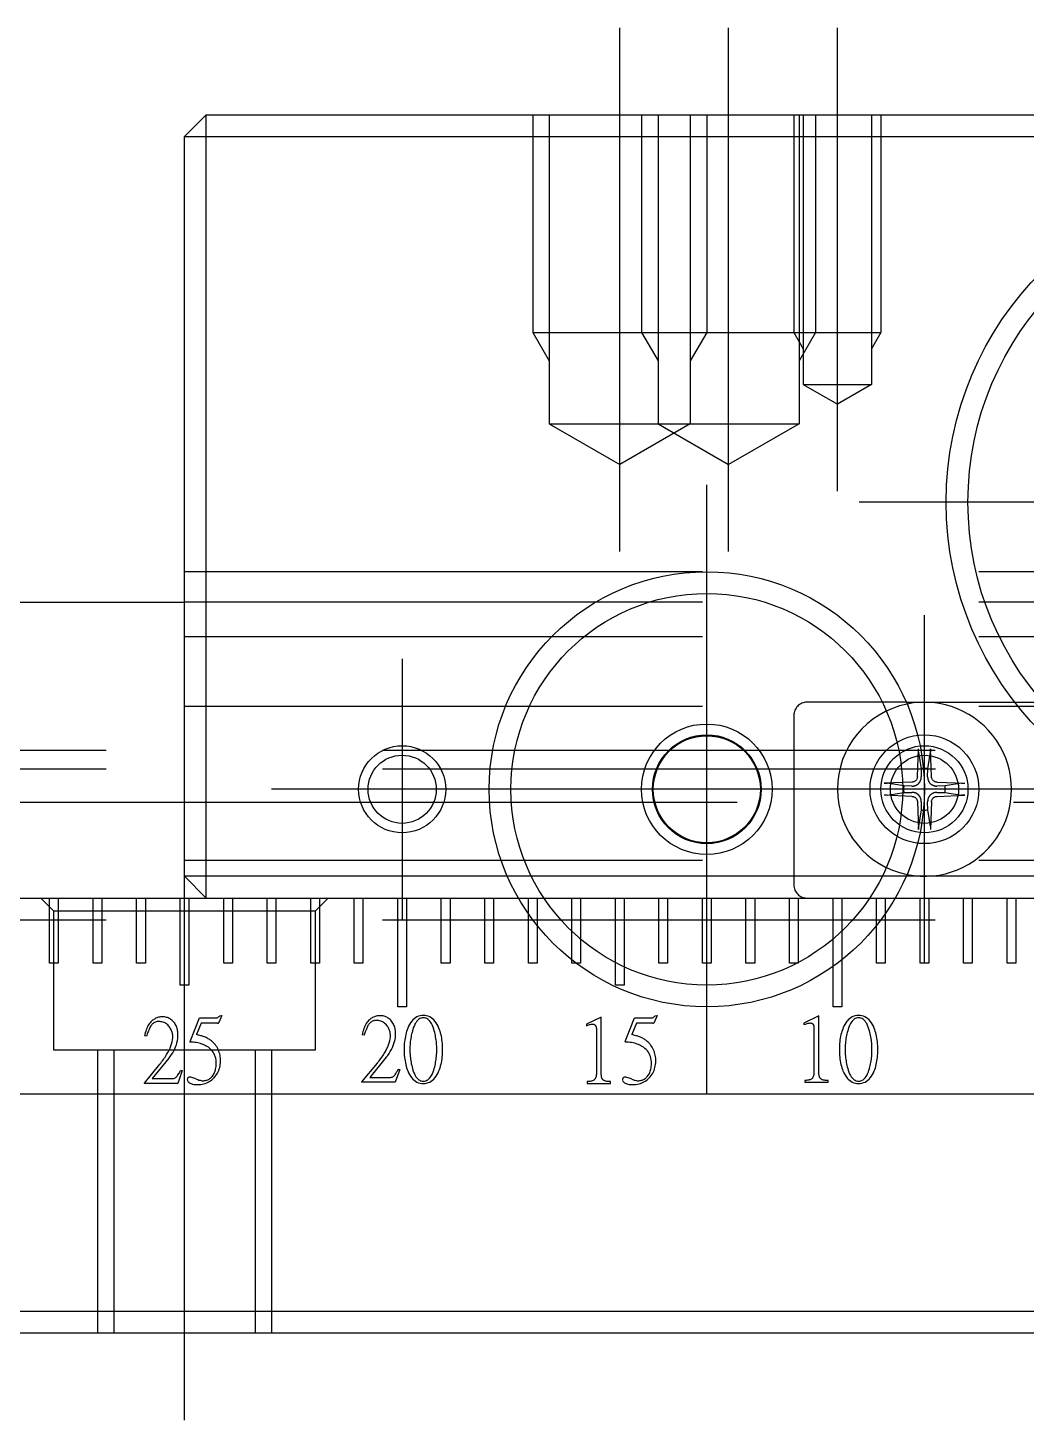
# Model space of a CAD drawing. Header units: millimetres. Extents: x 1 to 257, y -7 to 232.
# Drawn here: x 132.27 to 155.21, y 63.6 to 95.6 of the extents above; entities that cross this region are included whole.
import ezdxf

# ---------------------------------------------------------------- set-up
doc = ezdxf.new("R2010")
doc.units = ezdxf.units.MM
doc.linetypes.add('CENTER', pattern=[50.8, 31.75, -6.35, 6.35, -6.35])
doc.linetypes.add('DASHED', pattern=[19.05, 12.7, -6.35])
doc.layers.add('CENTER', color=1, linetype='CENTER')

msp = doc.modelspace()

# ---------------------------------------------------------------- linework, layer by layer
at = {"color": 7, "linetype": 'Continuous', "lineweight": -3}
for p, q in [((135.87, 93.098), (136.37, 93.598)), ((136.37, 75.598), (136.37, 93.598)), ((136.37, 93.598), (185.37, 93.598)), ((135.87, 93.098), (185.87, 93.098)), ((135.87, 76.098), (135.87, 93.098)), ((127.071, 82.398), (135.87, 82.398)), ((152.453, 80.098), (154.947, 80.098)), ((152.948, 78.57), (153.007, 78.952)), ((153.008, 78.955), (153.007, 78.952)), ((153.008, 79.024), (153.009, 79.013)), ((153.033, 78.387), (153.008, 79.024)), ((153.009, 78.969), (153.008, 78.965)), ((153.008, 78.965), (153.008, 78.961)), ((153.008, 78.961), (153.008, 78.958)), ((153.008, 78.958), (153.008, 78.955)), ((153.009, 79.013), (153.009, 79.003)), ((153.009, 79.003), (153.009, 78.992)), ((153.009, 78.992), (153.009, 78.987)), ((153.009, 78.987), (153.009, 78.982)), ((153.009, 78.982), (153.009, 78.973)), ((153.009, 78.973), (153.009, 78.969)), ((152.943, 78.385), (152.948, 78.57)), ((153.034, 78.375), (153.033, 78.387)), ((153.036, 78.363), (153.034, 78.375)), ((153.039, 78.351), (153.036, 78.363)), ((153.044, 78.339), (153.039, 78.351)), ((153.049, 78.328), (153.044, 78.339)), ((153.056, 78.317), (153.049, 78.328)), ((153.063, 78.308), (153.056, 78.317)), ((153.071, 78.299), (153.063, 78.308)), ((153.08, 78.291), (153.071, 78.299)), ((153.09, 78.283), (153.08, 78.291)), ((153.101, 78.277), (153.09, 78.283)), ((153.112, 78.271), (153.101, 78.277)), ((153.124, 78.267), (153.112, 78.271)), ((153.136, 78.264), (153.124, 78.267)), ((153.148, 78.262), (153.136, 78.264)), ((153.16, 78.261), (153.148, 78.262)), ((153.343, 78.175), (153.158, 78.171)), ((153.16, 78.261), (153.796, 78.236)), ((153.724, 78.235), (153.343, 78.175)), ((153.724, 78.235), (153.727, 78.235)), ((153.727, 78.235), (153.73, 78.236)), ((153.73, 78.236), (153.733, 78.236)), ((153.733, 78.236), (153.737, 78.236)), ((153.737, 78.236), (153.741, 78.236)), ((153.741, 78.236), (153.745, 78.237)), ((153.745, 78.237), (153.755, 78.237)), ((153.755, 78.237), (153.76, 78.237)), ((153.76, 78.237), (153.765, 78.237)), ((153.765, 78.237), (153.775, 78.237)), ((153.775, 78.237), (153.786, 78.237)), ((153.786, 78.237), (153.796, 78.236)), ((120.87, 77.798), (135.87, 77.798)), ((152.948, 77.626), (152.943, 77.811)), ((153.033, 77.809), (153.008, 77.172)), ((153.033, 77.809), (153.034, 77.821)), ((153.034, 77.821), (153.036, 77.833)), ((153.036, 77.833), (153.039, 77.845)), ((153.039, 77.845), (153.044, 77.857)), ((153.044, 77.857), (153.049, 77.868)), ((153.049, 77.868), (153.056, 77.879)), ((153.056, 77.879), (153.063, 77.888)), ((153.063, 77.888), (153.071, 77.897)), ((153.071, 77.897), (153.08, 77.905)), ((153.08, 77.905), (153.09, 77.913)), ((153.09, 77.913), (153.1, 77.919)), ((153.1, 77.919), (153.111, 77.925)), ((153.111, 77.925), (153.123, 77.929)), ((153.123, 77.929), (153.135, 77.932)), ((153.135, 77.932), (153.147, 77.935)), ((153.147, 77.935), (153.16, 77.935)), ((153.158, 78.025), (153.343, 78.021)), ((153.16, 77.935), (153.796, 77.96)), ((153.343, 78.021), (153.724, 77.961)), ((153.727, 77.961), (153.724, 77.961)), ((153.73, 77.96), (153.727, 77.961)), ((153.733, 77.96), (153.73, 77.96)), ((153.737, 77.96), (153.733, 77.96)), ((153.741, 77.96), (153.737, 77.96)), ((153.745, 77.96), (153.741, 77.96)), ((153.755, 77.959), (153.745, 77.96)), ((153.76, 77.959), (153.755, 77.959)), ((153.765, 77.959), (153.76, 77.959)), ((153.775, 77.959), (153.765, 77.959)), ((153.786, 77.96), (153.775, 77.959)), ((153.796, 77.96), (153.786, 77.96)), ((153.007, 77.244), (152.948, 77.626)), ((153.007, 77.244), (153.008, 77.241)), ((153.008, 77.241), (153.008, 77.238)), ((153.008, 77.238), (153.008, 77.235)), ((153.008, 77.235), (153.008, 77.231)), ((153.008, 77.231), (153.009, 77.227)), ((153.009, 77.183), (153.008, 77.172)), ((153.009, 77.227), (153.009, 77.223)), ((153.009, 77.223), (153.009, 77.214)), ((153.009, 77.214), (153.009, 77.209)), ((153.009, 77.209), (153.009, 77.204)), ((153.009, 77.204), (153.009, 77.193)), ((153.009, 77.193), (153.009, 77.183)), ((143.288, 76.098), (135.87, 76.098)), ((136.37, 75.598), (135.87, 76.098)), ((169.288, 76.098), (152.453, 76.098)), ((120.87, 75.598), (143.54, 75.598)), ((132.77, 74.098), (132.77, 75.598)), ((132.97, 75.598), (132.97, 74.098)), ((133.77, 74.098), (133.77, 75.598)), ((133.97, 75.598), (133.97, 74.098)), ((134.77, 74.098), (134.77, 75.598)), ((134.97, 75.598), (134.97, 74.098)), ((135.77, 73.598), (135.77, 75.598)), ((135.97, 75.598), (135.97, 73.598)), ((136.77, 74.098), (136.77, 75.598)), ((136.97, 75.598), (136.97, 74.098)), ((137.77, 74.098), (137.77, 75.598)), ((137.97, 75.598), (137.97, 74.098)), ((138.77, 74.098), (138.77, 75.598)), ((138.97, 75.598), (138.97, 74.098)), ((139.77, 74.098), (139.77, 75.598)), ((139.97, 75.598), (139.97, 74.098)), ((140.77, 73.098), (140.77, 75.598)), ((140.97, 75.598), (140.97, 73.098)), ((141.77, 74.098), (141.77, 75.598)), ((141.97, 75.598), (141.97, 74.098)), ((142.77, 74.098), (142.77, 75.598)), ((142.97, 75.598), (142.97, 74.098)), ((152.2, 75.598), (169.54, 75.598)), ((152.77, 74.098), (152.77, 75.598)), ((152.97, 75.598), (152.97, 74.098)), ((153.77, 74.098), (153.77, 75.598)), ((153.97, 75.598), (153.97, 74.098)), ((154.77, 74.098), (154.77, 75.598)), ((154.97, 75.598), (154.97, 74.098)), ((143.77, 74.098), (143.77, 75.236)), ((151.97, 75.236), (151.97, 74.098)), ((143.97, 74.969), (143.97, 74.098)), ((151.77, 74.098), (151.77, 74.969)), ((132.97, 74.098), (132.77, 74.098)), ((133.97, 74.098), (133.77, 74.098)), ((134.97, 74.098), (134.77, 74.098)), ((136.97, 74.098), (136.77, 74.098)), ((137.97, 74.098), (137.77, 74.098)), ((138.97, 74.098), (138.77, 74.098)), ((139.97, 74.098), (139.77, 74.098)), ((141.97, 74.098), (141.77, 74.098)), ((142.97, 74.098), (142.77, 74.098)), ((143.97, 74.098), (143.77, 74.098)), ((144.77, 74.098), (144.77, 74.175)), ((144.87, 74.098), (144.77, 74.098)), ((150.77, 73.098), (150.77, 74.025)), ((150.97, 74.175), (150.97, 73.098)), ((151.97, 74.098), (151.77, 74.098)), ((152.97, 74.098), (152.77, 74.098)), ((153.97, 74.098), (153.77, 74.098)), ((154.97, 74.098), (154.77, 74.098)), ((135.97, 73.598), (135.77, 73.598)), ((140.97, 73.098), (140.77, 73.098)), ((150.97, 73.098), (150.77, 73.098)), ((135.997, 72.301), (136.211, 72.841)), ((136.256, 72.721), (136.145, 72.46)), ((136.211, 72.841), (136.584, 72.841)), ((136.626, 72.721), (136.256, 72.721)), ((136.726, 72.898), (136.659, 72.735)), ((136.681, 72.894), (136.726, 72.898)), ((140.084, 72.666), (140.063, 72.624)), ((145.446, 72.861), (145.102, 72.696)), ((145.102, 72.696), (145.102, 72.664)), ((145.102, 72.664), (145.137, 72.677)), ((145.137, 72.677), (145.174, 72.688)), ((145.174, 72.688), (145.192, 72.693)), ((145.192, 72.693), (145.211, 72.697)), ((145.211, 72.697), (145.23, 72.699)), ((145.23, 72.699), (145.249, 72.7)), ((145.249, 72.7), (145.259, 72.7)), ((145.259, 72.7), (145.269, 72.698)), ((145.269, 72.698), (145.274, 72.697)), ((145.274, 72.697), (145.279, 72.696)), ((145.279, 72.696), (145.283, 72.694)), ((145.283, 72.694), (145.288, 72.692)), ((145.288, 72.692), (145.292, 72.689)), ((145.292, 72.689), (145.296, 72.687)), ((145.296, 72.687), (145.3, 72.684)), ((145.3, 72.684), (145.304, 72.68)), ((145.304, 72.68), (145.307, 72.676)), ((145.307, 72.676), (145.311, 72.673)), ((145.311, 72.673), (145.316, 72.664)), ((145.316, 72.664), (145.321, 72.655)), ((145.321, 72.655), (145.324, 72.646)), ((145.324, 72.646), (145.327, 72.636)), ((145.446, 71.535), (145.446, 72.861)), ((145.997, 72.301), (146.211, 72.841)), ((146.256, 72.721), (146.145, 72.46)), ((146.211, 72.841), (146.584, 72.841)), ((146.626, 72.721), (146.256, 72.721)), ((146.726, 72.898), (146.659, 72.735)), ((146.681, 72.894), (146.726, 72.898)), ((150.446, 72.888), (150.102, 72.723)), ((150.102, 72.723), (150.102, 72.69)), ((150.102, 72.69), (150.137, 72.703)), ((150.137, 72.703), (150.174, 72.715)), ((150.174, 72.715), (150.192, 72.719)), ((150.192, 72.719), (150.211, 72.723)), ((150.211, 72.723), (150.23, 72.726)), ((150.23, 72.726), (150.249, 72.727)), ((150.249, 72.727), (150.259, 72.726)), ((150.259, 72.726), (150.269, 72.725)), ((150.269, 72.725), (150.274, 72.724)), ((150.274, 72.724), (150.279, 72.722)), ((150.279, 72.722), (150.283, 72.721)), ((150.283, 72.721), (150.288, 72.718)), ((150.288, 72.718), (150.292, 72.716)), ((150.292, 72.716), (150.296, 72.713)), ((150.296, 72.713), (150.3, 72.71)), ((150.3, 72.71), (150.304, 72.707)), ((150.304, 72.707), (150.307, 72.703)), ((150.307, 72.703), (150.311, 72.699)), ((150.311, 72.699), (150.316, 72.691)), ((150.316, 72.691), (150.321, 72.682)), ((150.321, 72.682), (150.324, 72.672)), ((150.324, 72.672), (150.327, 72.662)), ((150.327, 72.662), (150.329, 72.652)), ((150.329, 72.652), (150.331, 72.642)), ((150.331, 72.642), (150.332, 72.631)), ((150.446, 71.561), (150.446, 72.888)), ((134.994, 72.423), (134.953, 72.429)), ((135.084, 72.639), (135.063, 72.597)), ((139.994, 72.45), (139.953, 72.456)), ((145.327, 72.636), (145.329, 72.626)), ((145.329, 72.626), (145.331, 72.615)), ((145.331, 72.615), (145.332, 72.605)), ((145.332, 72.605), (145.332, 72.594)), ((145.332, 72.594), (145.332, 72.584)), ((145.332, 72.584), (145.332, 71.573)), ((150.332, 72.631), (150.332, 72.621)), ((150.332, 72.621), (150.332, 72.611)), ((150.332, 72.611), (150.332, 71.6)), ((134.947, 71.347), (135.302, 71.779)), ((135.506, 71.914), (135.124, 71.449)), ((139.947, 71.374), (140.302, 71.806)), ((140.506, 71.94), (140.124, 71.476)), ((135.124, 71.449), (135.581, 71.449)), ((135.819, 71.634), (135.713, 71.337)), ((135.779, 71.634), (135.819, 71.634)), ((139.947, 71.363), (139.947, 71.374)), ((140.713, 71.363), (139.947, 71.363)), ((140.124, 71.476), (140.581, 71.476)), ((140.819, 71.661), (140.713, 71.363)), ((140.779, 71.661), (140.819, 71.661)), ((145.142, 71.379), (145.122, 71.378)), ((145.122, 71.378), (145.122, 71.337)), ((145.163, 71.38), (145.142, 71.379)), ((145.184, 71.383), (145.163, 71.38)), ((145.204, 71.386), (145.184, 71.383)), ((145.223, 71.39), (145.204, 71.386)), ((145.241, 71.396), (145.223, 71.39)), ((145.257, 71.402), (145.241, 71.396)), ((145.264, 71.406), (145.257, 71.402)), ((145.271, 71.41), (145.264, 71.406)), ((145.28, 71.417), (145.271, 71.41)), ((145.288, 71.425), (145.28, 71.417)), ((145.295, 71.433), (145.288, 71.425)), ((145.302, 71.442), (145.295, 71.433)), ((145.308, 71.452), (145.302, 71.442)), ((145.313, 71.462), (145.308, 71.452)), ((145.317, 71.472), (145.313, 71.462)), ((145.321, 71.483), (145.317, 71.472)), ((145.324, 71.494), (145.321, 71.483)), ((145.326, 71.505), (145.324, 71.494)), ((145.33, 71.528), (145.326, 71.505)), ((145.332, 71.551), (145.33, 71.528)), ((145.332, 71.573), (145.332, 71.551)), ((145.447, 71.517), (145.446, 71.535)), ((145.449, 71.5), (145.447, 71.517)), ((145.452, 71.482), (145.449, 71.5)), ((145.456, 71.466), (145.452, 71.482)), ((145.46, 71.458), (145.456, 71.466)), ((145.463, 71.45), (145.46, 71.458)), ((145.467, 71.442), (145.463, 71.45)), ((145.472, 71.435), (145.467, 71.442)), ((145.477, 71.428), (145.472, 71.435)), ((145.483, 71.422), (145.477, 71.428)), ((145.489, 71.416), (145.483, 71.422)), ((145.495, 71.41), (145.489, 71.416)), ((145.504, 71.405), (145.495, 71.41)), ((145.513, 71.401), (145.504, 71.405)), ((145.522, 71.397), (145.513, 71.401)), ((145.531, 71.393), (145.522, 71.397)), ((145.55, 71.388), (145.531, 71.393)), ((145.571, 71.384), (145.55, 71.388)), ((145.592, 71.381), (145.571, 71.384)), ((145.614, 71.379), (145.592, 71.381)), ((145.636, 71.378), (145.614, 71.379)), ((145.658, 71.378), (145.636, 71.378)), ((145.658, 71.337), (145.658, 71.378)), ((150.142, 71.405), (150.122, 71.404)), ((150.122, 71.404), (150.122, 71.363)), ((150.122, 71.363), (150.658, 71.363)), ((150.163, 71.407), (150.142, 71.405)), ((150.184, 71.409), (150.163, 71.407)), ((150.204, 71.412), (150.184, 71.409)), ((150.223, 71.417), (150.204, 71.412)), ((150.241, 71.422), (150.223, 71.417)), ((150.257, 71.429), (150.241, 71.422)), ((150.264, 71.433), (150.257, 71.429)), ((150.271, 71.437), (150.264, 71.433)), ((150.28, 71.444), (150.271, 71.437)), ((150.288, 71.451), (150.28, 71.444)), ((150.295, 71.46), (150.288, 71.451)), ((150.302, 71.469), (150.295, 71.46)), ((150.308, 71.478), (150.302, 71.469)), ((150.313, 71.489), (150.308, 71.478)), ((150.317, 71.499), (150.313, 71.489)), ((150.321, 71.51), (150.317, 71.499)), ((150.324, 71.521), (150.321, 71.51)), ((150.326, 71.532), (150.324, 71.521)), ((150.33, 71.554), (150.326, 71.532)), ((150.332, 71.577), (150.33, 71.554)), ((150.332, 71.6), (150.332, 71.577)), ((150.447, 71.544), (150.446, 71.561)), ((150.449, 71.526), (150.447, 71.544)), ((150.452, 71.509), (150.449, 71.526)), ((150.456, 71.492), (150.452, 71.509)), ((150.46, 71.484), (150.456, 71.492)), ((150.463, 71.476), (150.46, 71.484)), ((150.467, 71.469), (150.463, 71.476)), ((150.472, 71.461), (150.467, 71.469)), ((150.477, 71.455), (150.472, 71.461)), ((150.483, 71.448), (150.477, 71.455)), ((150.489, 71.442), (150.483, 71.448)), ((150.495, 71.437), (150.489, 71.442)), ((150.504, 71.432), (150.495, 71.437)), ((150.513, 71.427), (150.504, 71.432)), ((150.522, 71.423), (150.513, 71.427)), ((150.531, 71.42), (150.522, 71.423)), ((150.55, 71.415), (150.531, 71.42)), ((150.571, 71.411), (150.55, 71.415)), ((150.592, 71.408), (150.571, 71.411)), ((150.614, 71.406), (150.592, 71.408)), ((150.636, 71.405), (150.614, 71.406)), ((150.658, 71.404), (150.636, 71.405)), ((150.658, 71.363), (150.658, 71.404)), ((121.87, 71.098), (199.87, 71.098)), ((134.947, 71.337), (134.947, 71.347)), ((135.713, 71.337), (134.947, 71.337)), ((145.122, 71.337), (145.658, 71.337)), ((200.87, 66.098), (120.87, 66.098)), ((200.37, 65.598), (121.37, 65.598))]:
    msp.add_line(p, q, dxfattribs=at)
at = {"color": 3, "linetype": 'DASHED', "lineweight": -3}
for p, q in [((143.87, 93.598), (143.87, 88.598)), ((144.249, 93.598), (144.249, 86.498)), ((146.37, 93.598), (146.37, 88.598)), ((146.749, 93.598), (146.749, 86.498)), ((147.491, 93.598), (147.491, 86.498)), ((147.87, 93.598), (147.87, 88.598)), ((149.87, 93.598), (149.87, 88.598)), ((149.991, 93.598), (149.991, 86.498)), ((150.087, 93.598), (150.087, 87.398)), ((150.37, 93.598), (150.37, 88.598)), ((151.654, 93.598), (151.654, 87.398)), ((151.87, 93.598), (151.87, 88.598)), ((143.87, 88.598), (147.87, 88.598)), ((143.87, 88.598), (144.249, 87.942)), ((146.37, 88.598), (150.37, 88.598)), ((146.37, 88.598), (146.749, 87.942)), ((147.87, 88.598), (147.491, 87.942)), ((149.87, 88.598), (150.087, 88.223)), ((149.87, 88.598), (151.87, 88.598)), ((150.37, 88.598), (149.991, 87.942)), ((151.87, 88.598), (151.654, 88.223)), ((150.087, 87.398), (151.654, 87.398)), ((150.087, 87.398), (150.87, 86.946)), ((151.654, 87.398), (150.87, 86.946)), ((144.249, 86.498), (147.491, 86.498)), ((144.249, 86.498), (145.87, 85.562)), ((147.491, 86.498), (145.87, 85.562)), ((146.749, 86.498), (149.991, 86.498)), ((146.749, 86.498), (148.37, 85.562)), ((149.991, 86.498), (148.37, 85.562)), ((185.87, 83.098), (135.87, 83.098)), ((185.87, 82.398), (135.87, 82.398)), ((185.87, 81.598), (135.87, 81.598)), ((152.453, 80.098), (150.17, 80.098)), ((154.947, 80.098), (166.794, 80.098)), ((185.87, 79.998), (135.87, 79.998)), ((149.87, 79.798), (149.87, 75.898)), ((121.37, 78.998), (200.37, 78.998)), ((152.708, 78.387), (152.732, 79.024)), ((152.732, 79.013), (152.732, 79.024)), ((152.732, 79.003), (152.732, 79.013)), ((152.732, 78.992), (152.732, 79.003)), ((152.732, 78.987), (152.732, 78.992)), ((152.732, 78.982), (152.732, 78.987)), ((152.732, 78.973), (152.732, 78.982)), ((152.732, 78.969), (152.732, 78.973)), ((152.732, 78.965), (152.732, 78.969)), ((152.732, 78.961), (152.732, 78.965)), ((152.733, 78.958), (152.732, 78.961)), ((152.733, 78.955), (152.733, 78.958)), ((152.733, 78.952), (152.733, 78.955)), ((152.733, 78.952), (152.793, 78.57)), ((121.371, 78.565), (200.371, 78.565)), ((152.793, 78.57), (152.797, 78.385)), ((152.581, 78.261), (151.944, 78.236)), ((151.944, 78.236), (151.955, 78.237)), ((151.955, 78.237), (151.965, 78.237)), ((151.965, 78.237), (151.976, 78.237)), ((151.976, 78.237), (151.981, 78.237)), ((151.981, 78.237), (151.986, 78.237)), ((151.986, 78.237), (151.995, 78.237)), ((151.995, 78.237), (152, 78.236)), ((152, 78.236), (152.004, 78.236)), ((152.004, 78.236), (152.007, 78.236)), ((152.007, 78.236), (152.011, 78.236)), ((152.011, 78.236), (152.014, 78.235)), ((152.014, 78.235), (152.016, 78.235)), ((152.398, 78.175), (152.016, 78.235)), ((152.583, 78.171), (152.398, 78.175)), ((152.593, 78.262), (152.581, 78.261)), ((152.605, 78.264), (152.593, 78.262)), ((152.617, 78.267), (152.605, 78.264)), ((152.629, 78.271), (152.617, 78.267)), ((152.64, 78.277), (152.629, 78.271)), ((152.651, 78.283), (152.64, 78.277)), ((152.661, 78.291), (152.651, 78.283)), ((152.67, 78.299), (152.661, 78.291)), ((152.678, 78.308), (152.67, 78.299)), ((152.685, 78.318), (152.678, 78.308)), ((152.692, 78.328), (152.685, 78.318)), ((152.697, 78.339), (152.692, 78.328)), ((152.702, 78.351), (152.697, 78.339)), ((152.705, 78.363), (152.702, 78.351)), ((152.707, 78.375), (152.705, 78.363)), ((152.708, 78.387), (152.707, 78.375)), ((135.87, 77.798), (185.87, 77.798)), ((151.955, 77.96), (151.944, 77.96)), ((152.581, 77.935), (151.944, 77.96)), ((151.965, 77.959), (151.955, 77.96)), ((151.976, 77.959), (151.965, 77.959)), ((151.981, 77.959), (151.976, 77.959)), ((151.986, 77.959), (151.981, 77.959)), ((151.995, 77.96), (151.986, 77.959)), ((152, 77.96), (151.995, 77.96)), ((152.004, 77.96), (152, 77.96)), ((152.007, 77.96), (152.004, 77.96)), ((152.011, 77.96), (152.007, 77.96)), ((152.014, 77.961), (152.011, 77.96)), ((152.016, 77.961), (152.014, 77.961)), ((152.016, 77.961), (152.398, 78.021)), ((152.398, 78.021), (152.583, 78.025)), ((152.581, 77.935), (152.593, 77.935)), ((152.593, 77.935), (152.605, 77.933)), ((152.605, 77.933), (152.617, 77.929)), ((152.617, 77.929), (152.629, 77.925)), ((152.629, 77.925), (152.64, 77.919)), ((152.64, 77.919), (152.651, 77.913)), ((152.651, 77.913), (152.661, 77.905)), ((152.661, 77.905), (152.67, 77.897)), ((152.67, 77.897), (152.678, 77.888)), ((152.678, 77.888), (152.685, 77.879)), ((152.685, 77.879), (152.692, 77.868)), ((152.692, 77.868), (152.697, 77.857)), ((152.697, 77.857), (152.701, 77.845)), ((152.701, 77.845), (152.705, 77.833)), ((152.705, 77.833), (152.707, 77.821)), ((152.707, 77.821), (152.708, 77.809)), ((152.708, 77.809), (152.732, 77.172)), ((152.797, 77.811), (152.793, 77.626)), ((152.793, 77.626), (152.733, 77.244)), ((152.732, 77.235), (152.733, 77.238)), ((152.732, 77.231), (152.732, 77.235)), ((152.732, 77.227), (152.732, 77.231)), ((152.732, 77.223), (152.732, 77.227)), ((152.732, 77.214), (152.732, 77.223)), ((152.732, 77.209), (152.732, 77.214)), ((152.732, 77.204), (152.732, 77.209)), ((152.732, 77.193), (152.732, 77.204)), ((152.732, 77.183), (152.732, 77.193)), ((152.732, 77.172), (152.732, 77.183)), ((152.733, 77.241), (152.733, 77.244)), ((152.733, 77.238), (152.733, 77.241)), ((185.87, 76.464), (135.87, 76.464)), ((152.453, 76.098), (143.288, 76.098)), ((132.87, 75.298), (132.57, 75.598)), ((139.17, 75.598), (138.87, 75.298)), ((143.54, 75.598), (152.2, 75.598)), ((143.77, 75.236), (143.77, 75.598)), ((143.97, 75.598), (143.97, 74.969)), ((144.77, 74.175), (144.77, 75.598)), ((144.97, 75.598), (144.97, 74.098)), ((145.77, 73.598), (145.77, 75.598)), ((145.97, 75.598), (145.97, 73.598)), ((146.77, 74.098), (146.77, 75.598)), ((146.97, 75.598), (146.97, 74.098)), ((147.77, 74.098), (147.77, 75.598)), ((147.97, 75.598), (147.97, 74.098)), ((148.77, 74.098), (148.77, 75.598)), ((148.97, 75.598), (148.97, 74.098)), ((149.77, 74.098), (149.77, 75.598)), ((149.97, 75.598), (149.97, 74.098)), ((150.77, 74.025), (150.77, 75.598)), ((150.97, 75.598), (150.97, 74.175)), ((151.77, 74.969), (151.77, 75.598)), ((151.97, 75.598), (151.97, 75.236)), ((138.87, 75.298), (132.87, 75.298)), ((132.87, 72.098), (132.87, 75.298)), ((138.87, 75.298), (138.87, 72.098)), ((121.37, 75.098), (200.37, 75.098)), ((144.97, 74.098), (144.87, 74.098)), ((146.97, 74.098), (146.77, 74.098)), ((147.97, 74.098), (147.77, 74.098)), ((148.97, 74.098), (148.77, 74.098)), ((149.97, 74.098), (149.77, 74.098)), ((145.97, 73.598), (145.77, 73.598)), ((138.87, 72.098), (132.87, 72.098)), ((133.87, 72.098), (133.87, 65.598)), ((134.249, 72.098), (134.249, 65.598)), ((137.491, 72.098), (137.491, 65.598)), ((137.87, 72.098), (137.87, 65.598))]:
    msp.add_line(p, q, dxfattribs=at)
at = {"color": 7, "linetype": 'Continuous', "lineweight": -3}
for centre, radius in [((160.87, 84.698), 7.5), ((160.87, 84.698), 7), ((147.87, 78.098), 5), ((147.87, 78.098), 4.5), ((140.87, 78.098), 0.783)]:
    msp.add_circle(centre, radius, dxfattribs=at)
at = {"color": 3, "linetype": 'DASHED', "lineweight": -3}
for centre, radius in [((147.87, 78.098), 1.5), ((147.87, 78.098), 1.5), ((147.87, 78.098), 1.25), ((147.87, 78.098), 1.23), ((147.87, 78.098), 1.23), ((152.87, 78.098), 1.25), ((152.87, 78.098), 1), ((152.87, 78.098), 0.783)]:
    msp.add_circle(centre, radius, dxfattribs=at)
at = {"color": 3, "linetype": 'Continuous', "lineweight": -2}
msp.add_circle((140.87, 78.098), 1, dxfattribs=at)
at = {"color": 3, "linetype": 'DASHED', "lineweight": -3}
for centre, radius, start, end in [((150.17, 79.798), 0.3, 90, 180), ((152.87, 78.098), 2, 101.537, 258.463), ((152.87, 78.098), 0.479, 92.7431, 99.3043), ((152.87, 78.098), 0.479, 170.6957, 189.3043), ((152.588, 78.383), 0.213, 268.6874, 274.268), ((152.587, 78.393), 0.222, 274.2424, 279.5709), ((152.589, 78.387), 0.216, 279.5456, 284.9391), ((152.591, 78.377), 0.206, 284.9953, 290.6145), ((152.588, 78.385), 0.214, 290.572, 296.2994), ((152.594, 78.373), 0.201, 296.2694, 302.6116), ((152.589, 78.38), 0.209, 302.6454, 308.7756), ((152.594, 78.375), 0.202, 308.7204, 314.9342), ((152.594, 78.374), 0.202, 315.0678, 321.2775), ((152.588, 78.379), 0.209, 321.2249, 327.3542), ((152.596, 78.374), 0.201, 327.3884, 333.7306), ((152.583, 78.38), 0.214, 333.7006, 339.428), ((152.592, 78.377), 0.206, 339.386, 345.0043), ((152.582, 78.38), 0.216, 345.0596, 350.4557), ((152.575, 78.381), 0.222, 350.4292, 355.7575), ((152.585, 78.38), 0.212, 355.7311, 1.3135), ((152.588, 77.813), 0.212, 85.7311, 91.3135), ((152.587, 77.803), 0.222, 80.4292, 85.7575), ((152.589, 77.809), 0.216, 75.0596, 80.4557), ((152.591, 77.819), 0.206, 69.386, 75.0043), ((152.588, 77.811), 0.214, 63.7006, 69.428), ((152.594, 77.823), 0.201, 57.3884, 63.7306), ((152.589, 77.816), 0.209, 51.2249, 57.3542), ((152.594, 77.821), 0.202, 45.0678, 51.2775), ((152.594, 77.822), 0.202, 38.7204, 44.9342), ((152.588, 77.817), 0.209, 32.6454, 38.7756), ((152.596, 77.822), 0.201, 26.2694, 32.6116), ((152.583, 77.816), 0.214, 20.572, 26.2994), ((152.592, 77.819), 0.206, 14.9953, 20.6145), ((152.582, 77.816), 0.216, 9.5456, 14.9391), ((152.575, 77.815), 0.222, 4.2424, 9.5709), ((152.585, 77.816), 0.213, 358.6874, 4.268), ((152.87, 78.098), 0.479, 260.6957, 267.2569), ((150.17, 75.898), 0.3, 180, 270)]:
    msp.add_arc(centre, radius, start, end, dxfattribs=at)
at = {"color": 7, "linetype": 'Continuous', "lineweight": -3}
for centre, radius, start, end in [((152.87, 78.098), 2, 258.463, 101.537), ((152.87, 78.098), 0.479, 80.6957, 92.7431), ((153.156, 78.38), 0.213, 178.6874, 184.268), ((153.166, 78.381), 0.222, 184.2424, 189.5709), ((153.159, 78.38), 0.216, 189.5456, 194.9391), ((153.149, 78.377), 0.206, 194.9953, 200.6145), ((153.157, 78.38), 0.214, 200.572, 206.2994), ((153.145, 78.374), 0.201, 206.2694, 212.6116), ((153.152, 78.379), 0.209, 212.6454, 218.7756), ((153.147, 78.374), 0.202, 218.7204, 224.9342), ((153.147, 78.375), 0.202, 225.0678, 231.2775), ((153.151, 78.38), 0.209, 231.2249, 237.3542), ((153.146, 78.373), 0.201, 237.3884, 243.7306), ((153.153, 78.385), 0.214, 243.7006, 249.428), ((153.15, 78.377), 0.206, 249.386, 255.0043), ((153.152, 78.387), 0.216, 255.0596, 260.4557), ((153.153, 78.393), 0.222, 260.4292, 265.7575), ((153.153, 78.383), 0.212, 265.7311, 271.3135), ((152.87, 78.098), 0.479, 350.6957, 9.3043), ((153.156, 77.816), 0.212, 175.7311, 181.3135), ((153.166, 77.815), 0.222, 170.4292, 175.7575), ((153.159, 77.816), 0.216, 165.0596, 170.4557), ((153.149, 77.819), 0.206, 159.386, 165.0043), ((153.157, 77.816), 0.214, 153.7006, 159.428), ((153.145, 77.822), 0.201, 147.3884, 153.7306), ((153.153, 77.817), 0.209, 141.2249, 147.3542), ((153.147, 77.822), 0.202, 135.0678, 141.2775), ((153.147, 77.822), 0.202, 128.7204, 134.9342), ((153.151, 77.816), 0.209, 122.6454, 128.7756), ((153.146, 77.823), 0.201, 116.2694, 122.6116), ((153.153, 77.811), 0.214, 110.572, 116.2994), ((153.15, 77.819), 0.206, 104.9953, 110.6145), ((153.152, 77.809), 0.216, 99.5456, 104.9391), ((153.153, 77.803), 0.222, 94.2424, 99.5709), ((153.153, 77.813), 0.213, 88.6874, 94.268), ((152.87, 78.098), 0.479, 267.2569, 279.3043), ((135.534, 72.381), 0.576, 148.0489, 160.7352), ((135.403, 72.461), 0.423, 132.3214, 147.9228), ((135.343, 72.485), 0.302, 132.9391, 149.2691), ((135.371, 72.496), 0.375, 118.4884, 132.2517), ((135.277, 72.554), 0.206, 111.5948, 132.6348), ((135.354, 72.525), 0.342, 103.6429, 118.3041), ((135.274, 72.558), 0.202, 89.5516, 110.9653), ((135.358, 72.506), 0.362, 96.4208, 103.6375), ((135.278, 72.426), 0.334, 72.6525, 90.5576), ((135.362, 72.47), 0.398, 89.9373, 96.4128), ((135.365, 72.518), 0.35, 75.0868, 90.2803), ((135.295, 72.486), 0.272, 51.7201, 72.2767), ((135.372, 72.55), 0.317, 58.6281, 74.8604), ((135.264, 72.45), 0.319, 32.8131, 51.2558), ((135.347, 72.511), 0.363, 43.5924, 58.3948), ((135.318, 72.489), 0.4, 27.9732, 43.1021), ((135.311, 72.486), 0.407, 12.8301, 27.765), ((136.584, 72.944), 0.103, 269.9573, 289.456), ((136.576, 72.963), 0.123, 289.8018, 307.0841), ((136.628, 72.794), 0.0733, 269.1351, 281.9708), ((136.637, 72.75), 0.0281, 281.4538, 305.805), ((136.538, 73.013), 0.187, 307.1607, 320.255), ((136.645, 72.739), 0.0151, 307.0574, 344.0647), ((140.534, 72.407), 0.576, 148.0489, 160.7352), ((140.403, 72.488), 0.423, 132.3214, 147.9228), ((140.343, 72.511), 0.302, 132.9391, 149.2691), ((140.371, 72.522), 0.375, 118.4884, 132.2517), ((140.277, 72.581), 0.206, 111.5948, 132.6348), ((140.354, 72.551), 0.342, 103.6429, 118.3041), ((140.274, 72.584), 0.202, 89.5516, 110.9653), ((140.358, 72.532), 0.362, 96.4208, 103.6375), ((140.278, 72.452), 0.334, 72.6525, 90.5576), ((140.362, 72.496), 0.398, 89.9373, 96.4128), ((140.365, 72.544), 0.35, 75.0868, 90.2803), ((140.295, 72.512), 0.272, 51.7201, 72.2767), ((140.372, 72.576), 0.317, 58.6281, 74.8604), ((140.264, 72.477), 0.319, 32.8131, 51.2558), ((140.201, 72.421), 0.402, 22.4054, 34.6466), ((140.347, 72.538), 0.363, 43.5924, 58.3948), ((140.318, 72.515), 0.4, 27.9732, 43.1021), ((140.311, 72.513), 0.407, 12.8301, 27.765), ((141.595, 72.373), 0.642, 141.8067, 158.4258), ((141.371, 72.545), 0.359, 116.5466, 141.2478), ((141.88, 72.34), 0.8, 152.3497, 165.2539), ((141.445, 72.569), 0.308, 128.0346, 152.5067), ((141.353, 72.566), 0.332, 89.2937, 115.4267), ((141.357, 72.674), 0.171, 89.8353, 126.5002), ((141.361, 72.565), 0.334, 64.6264, 90.6532), ((141.358, 72.673), 0.173, 53.6842, 90.279), ((141.273, 72.571), 0.305, 27.3429, 52.1158), ((141.345, 72.547), 0.356, 38.658, 63.5476), ((140.858, 72.353), 0.774, 14.2709, 27.586), ((141.132, 72.38), 0.627, 21.378, 38.3895), ((146.584, 72.944), 0.103, 269.9573, 289.456), ((146.576, 72.963), 0.123, 289.8018, 307.0841), ((146.628, 72.794), 0.0733, 269.1351, 281.9708), ((146.637, 72.75), 0.0281, 281.4538, 305.805), ((146.538, 73.013), 0.187, 307.1607, 320.255), ((146.645, 72.739), 0.0151, 307.0574, 344.0647), ((151.595, 72.373), 0.642, 141.8067, 158.4258), ((151.371, 72.545), 0.359, 116.5466, 141.2478), ((151.88, 72.34), 0.8, 152.3497, 165.2539), ((151.445, 72.569), 0.308, 128.0346, 152.5067), ((151.353, 72.566), 0.332, 89.2937, 115.4267), ((151.357, 72.674), 0.171, 89.8353, 126.5002), ((151.361, 72.565), 0.334, 64.6264, 90.6532), ((151.358, 72.673), 0.173, 53.6842, 90.279), ((151.273, 72.571), 0.305, 27.3429, 52.1158), ((151.345, 72.547), 0.356, 38.658, 63.5476), ((150.858, 72.353), 0.774, 14.2709, 27.586), ((151.132, 72.38), 0.627, 21.378, 38.3895), ((135.811, 72.284), 0.87, 160.7364, 170.373), ((140.074, 70.54), 5.418, 158.5052, 159.6588), ((136.882, 71.8), 1.986, 156.3322, 158.5817), ((135.201, 72.394), 0.402, 22.4054, 34.6466), ((134.94, 72.434), 0.661, 339.4358, 355.7466), ((135.239, 72.411), 0.361, 9.1763, 22.326), ((135.226, 72.409), 0.374, 356.2219, 9.0537), ((134.949, 72.463), 0.771, 345.732, 0.0514), ((135.215, 72.466), 0.504, 359.7279, 12.6493), ((135.636, 70.323), 2.197, 73.9631, 76.5892), ((135.923, 71.316), 1.163, 70.0124, 74.0248), ((136.141, 71.911), 0.53, 63.3872, 70.1611), ((136.148, 71.899), 0.538, 55.5472, 64.6615), ((136.136, 71.882), 0.558, 46.6126, 55.5054), ((140.811, 72.31), 0.87, 160.7364, 170.373), ((145.074, 70.566), 5.418, 158.5052, 159.6588), ((141.882, 71.826), 1.986, 156.3322, 158.5817), ((139.94, 72.46), 0.661, 339.4358, 355.7466), ((140.239, 72.437), 0.361, 9.1763, 22.326), ((140.226, 72.436), 0.374, 356.2219, 9.0537), ((139.949, 72.49), 0.771, 345.732, 0.0514), ((140.215, 72.493), 0.504, 359.7279, 12.6493), ((142.255, 72.153), 1.338, 166.7882, 173.9019), ((142.048, 72.201), 1.125, 158.7761, 166.7628), ((142.577, 72.124), 1.529, 169.4141, 174.7865), ((142.555, 72.128), 1.507, 163.9788, 169.4048), ((140.154, 72.137), 1.51, 10.2609, 15.6321), ((140.099, 72.127), 1.566, 5.0093, 10.2518), ((140.718, 72.214), 1.073, 13.2882, 21.5696), ((140.478, 72.158), 1.32, 6.0471, 13.2628), ((145.636, 70.323), 2.197, 73.9631, 76.5892), ((145.923, 71.316), 1.163, 70.0124, 74.0248), ((146.141, 71.911), 0.53, 63.3872, 70.1611), ((146.148, 71.899), 0.538, 55.5472, 64.6615), ((146.136, 71.882), 0.558, 46.6126, 55.5054), ((152.255, 72.153), 1.338, 166.7882, 173.9019), ((152.048, 72.201), 1.125, 158.7761, 166.7628), ((152.577, 72.124), 1.529, 169.4141, 174.7865), ((152.555, 72.128), 1.507, 163.9788, 169.4048), ((150.154, 72.137), 1.51, 10.2609, 15.6321), ((150.099, 72.127), 1.566, 5.0093, 10.2518), ((150.718, 72.214), 1.073, 13.2882, 21.5696), ((150.478, 72.158), 1.32, 6.0471, 13.2628), ((134.492, 72.601), 1.139, 328.1596, 339.4846), ((134.705, 72.582), 1.043, 320.14, 331.8365), ((134.893, 72.48), 0.829, 331.9297, 345.5693), ((136.042, 72.285), 0.0479, 160.8609, 169.2763), ((136.004, 72.292), 0.0092, 167.2044, 192.7956), ((135.997, 72.29), 0.00178, 193.6323, 272.6279), ((135.973, 71.268), 1.021, 80.4715, 88.6731), ((136.013, 71.509), 0.776, 70.6148, 80.4628), ((136.061, 71.645), 0.633, 59.2808, 70.5721), ((136.153, 71.794), 0.458, 39.8178, 59.7095), ((136.199, 71.837), 0.395, 17.3246, 39.2769), ((136.093, 71.837), 0.62, 38.2978, 46.5808), ((136.151, 71.888), 0.543, 24.2446, 37.8899), ((136.126, 71.878), 0.57, 10.8892, 24.1023), ((138.758, 73.08), 2.001, 320.461, 328.23), ((139.492, 72.627), 1.139, 328.1596, 339.4846), ((139.705, 72.609), 1.043, 320.14, 331.8365), ((139.893, 72.506), 0.829, 331.9297, 345.5693), ((142.561, 72.121), 1.646, 173.9099, 180.1105), ((142.593, 72.114), 1.678, 179.881, 186.0309), ((142.64, 72.118), 1.593, 174.795, 180.0242), ((142.785, 72.116), 1.738, 179.9442, 184.9832), ((140, 72.118), 1.665, 359.9697, 5.0017), ((139.874, 72.116), 1.791, 355.1774, 0.0578), ((140.126, 72.121), 1.674, 359.8807, 6.0387), ((140.11, 72.114), 1.69, 353.9893, 0.1283), ((146.042, 72.285), 0.0479, 160.8609, 169.2763), ((146.004, 72.292), 0.0092, 167.2044, 192.7956), ((145.997, 72.29), 0.00178, 193.6323, 272.6279), ((145.973, 71.268), 1.021, 80.4715, 88.6731), ((146.013, 71.509), 0.776, 70.6148, 80.4628), ((146.061, 71.645), 0.633, 59.2808, 70.5721), ((146.153, 71.794), 0.458, 39.8178, 59.7095), ((146.199, 71.837), 0.395, 17.3246, 39.2769), ((146.093, 71.837), 0.62, 38.2978, 46.5808), ((146.151, 71.888), 0.543, 24.2446, 37.8899), ((146.126, 71.878), 0.57, 10.8892, 24.1023), ((152.561, 72.121), 1.646, 173.9099, 180.1105), ((152.593, 72.114), 1.678, 179.881, 186.0309), ((152.64, 72.118), 1.593, 174.795, 180.0242), ((152.785, 72.116), 1.738, 179.9442, 184.9832), ((150, 72.118), 1.665, 359.9697, 5.0017), ((149.874, 72.116), 1.791, 355.1774, 0.0578), ((150.126, 72.121), 1.674, 359.8807, 6.0387), ((150.11, 72.114), 1.69, 353.9893, 0.1283), ((133.758, 73.053), 2.001, 320.461, 328.23), ((136.084, 71.805), 0.514, 358.4839, 16.8828), ((135.947, 71.8), 0.651, 348.3503, 359.2247), ((136.152, 71.838), 0.544, 331.19, 345.6305), ((136.059, 71.861), 0.639, 345.7632, 358.7145), ((136.004, 71.856), 0.694, 359.2215, 10.7983), ((142.251, 72.078), 1.334, 186.0315, 193.2001), ((142.016, 72.023), 1.093, 193.2098, 201.3991), ((142.588, 72.099), 1.539, 184.9857, 190.449), ((142.446, 72.073), 1.395, 190.4551, 196.2875), ((141.797, 71.861), 0.713, 194.5816, 208.6061), ((140.908, 71.861), 0.722, 331.8651, 345.7722), ((140.258, 72.068), 1.404, 344.0998, 349.8418), ((140.1, 72.096), 1.564, 349.8375, 355.1847), ((140.724, 72.017), 1.067, 338.4257, 346.7665), ((140.476, 72.075), 1.322, 346.768, 354.0003), ((146.084, 71.805), 0.514, 358.4839, 16.8828), ((145.947, 71.8), 0.651, 348.3503, 359.2247), ((146.152, 71.838), 0.544, 331.19, 345.6305), ((146.059, 71.861), 0.639, 345.7632, 358.7145), ((146.004, 71.856), 0.694, 359.2215, 10.7983), ((152.251, 72.078), 1.334, 186.0315, 193.2001), ((152.016, 72.023), 1.093, 193.2098, 201.3991), ((152.588, 72.099), 1.539, 184.9857, 190.449), ((152.446, 72.073), 1.395, 190.4551, 196.2875), ((151.797, 71.861), 0.713, 194.5816, 208.6061), ((150.908, 71.861), 0.722, 331.8651, 345.7722), ((150.258, 72.068), 1.404, 344.0998, 349.8418), ((150.1, 72.096), 1.564, 349.8375, 355.1847), ((150.724, 72.017), 1.067, 338.4257, 346.7665), ((150.476, 72.075), 1.322, 346.768, 354.0003), ((135.582, 71.637), 0.188, 269.5768, 282.2782), ((135.594, 71.582), 0.132, 282.3604, 298.5053), ((135.602, 71.566), 0.114, 298.775, 316.587), ((135.555, 71.626), 0.19, 313.2265, 325.1433), ((135.225, 71.862), 0.596, 324.6336, 330.2183), ((134.522, 72.269), 1.408, 330.0594, 333.2025), ((136.006, 71.425), 0.0728, 156.281, 181.8872), ((136.008, 71.422), 0.0745, 179.7689, 184.4732), ((135.97, 71.419), 0.0361, 184.316, 191.9442), ((135.949, 71.415), 0.015, 191.5786, 205.2913), ((136.044, 71.451), 0.117, 201.5057, 219.093), ((135.977, 71.437), 0.0408, 117.1293, 154.954), ((136.054, 71.46), 0.13, 219.3474, 234.6593), ((135.986, 71.414), 0.066, 88.0277, 115.4071), ((135.987, 71.222), 0.257, 79.2315, 89.6241), ((135.961, 71.082), 0.4, 71.5675, 79.3119), ((135.892, 70.873), 0.62, 65.85, 71.6275), ((136.431, 72.075), 0.698, 245.8334, 250.8777), ((136.332, 71.788), 0.394, 250.7805, 258.1713), ((136.295, 71.606), 0.208, 257.9993, 269.3203), ((136.289, 71.694), 0.295, 270.7211, 285.4421), ((136.198, 71.79), 0.477, 284.1459, 300.5209), ((136.295, 71.668), 0.269, 285.6366, 301.3182), ((136.276, 71.697), 0.303, 301.5113, 315.9675), ((136.187, 71.803), 0.493, 300.7739, 316.7817), ((136.251, 71.713), 0.332, 316.8732, 333.9198), ((136.142, 71.846), 0.556, 316.7918, 331.0148), ((136.161, 71.756), 0.433, 334.0754, 348.3685), ((140.582, 71.664), 0.188, 269.5768, 282.2782), ((140.594, 71.608), 0.132, 282.3604, 298.5053), ((140.602, 71.592), 0.114, 298.775, 316.587), ((140.555, 71.653), 0.19, 313.2265, 325.1433), ((140.225, 71.889), 0.596, 324.6336, 330.2183), ((139.522, 72.296), 1.408, 330.0594, 333.2025), ((141.573, 71.85), 0.617, 201.4624, 218.6555), ((141.368, 71.688), 0.356, 218.8739, 243.7271), ((141.429, 71.657), 0.293, 208.0577, 233.3426), ((141.354, 71.672), 0.336, 244.7936, 270.6548), ((141.356, 71.567), 0.177, 234.7577, 270.348), ((141.359, 71.568), 0.178, 269.5975, 305.2384), ((141.362, 71.671), 0.334, 269.2919, 295.2597), ((141.288, 71.656), 0.291, 306.7157, 332.2786), ((141.347, 71.688), 0.356, 296.2729, 321.1261), ((141.143, 71.849), 0.615, 321.322, 338.56), ((146.006, 71.425), 0.0728, 156.281, 181.8872), ((146.008, 71.422), 0.0745, 179.7689, 184.4732), ((145.97, 71.419), 0.0361, 184.316, 191.9442), ((145.949, 71.415), 0.015, 191.5786, 205.2913), ((146.044, 71.451), 0.117, 201.5057, 219.093), ((145.977, 71.437), 0.0408, 117.1293, 154.954), ((146.054, 71.46), 0.13, 219.3474, 234.6593), ((145.986, 71.414), 0.066, 88.0277, 115.4071), ((145.987, 71.222), 0.257, 79.2315, 89.6241), ((145.961, 71.082), 0.4, 71.5675, 79.3119), ((145.892, 70.873), 0.62, 65.85, 71.6275), ((146.431, 72.075), 0.698, 245.8334, 250.8777), ((146.332, 71.788), 0.394, 250.7805, 258.1713), ((146.295, 71.606), 0.208, 257.9993, 269.3203), ((146.289, 71.694), 0.295, 270.7211, 285.4421), ((146.198, 71.79), 0.477, 284.1459, 300.5209), ((146.295, 71.668), 0.269, 285.6366, 301.3182), ((146.276, 71.697), 0.303, 301.5113, 315.9675), ((146.187, 71.803), 0.493, 300.7739, 316.7817), ((146.251, 71.713), 0.332, 316.8732, 333.9198), ((146.142, 71.846), 0.556, 316.7918, 331.0148), ((146.161, 71.756), 0.433, 334.0754, 348.3685), ((151.573, 71.85), 0.617, 201.4624, 218.6555), ((151.368, 71.688), 0.356, 218.8739, 243.7271), ((151.429, 71.657), 0.293, 208.0577, 233.3426), ((151.354, 71.672), 0.336, 244.7936, 270.6548), ((151.356, 71.567), 0.177, 234.7577, 270.348), ((151.359, 71.568), 0.178, 269.5975, 305.2384), ((151.362, 71.671), 0.334, 269.2919, 295.2597), ((151.288, 71.656), 0.291, 306.7157, 332.2786), ((151.347, 71.688), 0.356, 296.2729, 321.1261), ((151.143, 71.849), 0.615, 321.322, 338.56), ((136.1, 71.535), 0.218, 236.1652, 258.5243), ((136.163, 71.831), 0.521, 258.2451, 270.7659), ((136.174, 71.892), 0.581, 269.6263, 283.9812), ((146.1, 71.535), 0.218, 236.1652, 258.5243), ((146.163, 71.831), 0.521, 258.2451, 270.7659), ((146.174, 71.892), 0.581, 269.6263, 283.9812)]:
    msp.add_arc(centre, radius, start, end, dxfattribs=at)
at = {"layer": 'CENTER', "color": 1, "linetype": 'CENTER', "lineweight": -3}
for p, q in [((145.87, 83.562), (145.87, 95.598)), ((148.37, 83.562), (148.37, 95.598)), ((150.87, 84.946), (150.87, 95.598)), ((147.87, 71.098), (147.87, 85.098)), ((170.37, 84.698), (151.37, 84.698)), ((152.87, 74.098), (152.87, 82.098)), ((140.87, 81.098), (140.87, 75.098)), ((156.87, 78.098), (137.87, 78.098)), ((135.87, 63.598), (135.87, 77.598))]:
    msp.add_line(p, q, dxfattribs=at)

doc.saveas('drawing.dxf')
